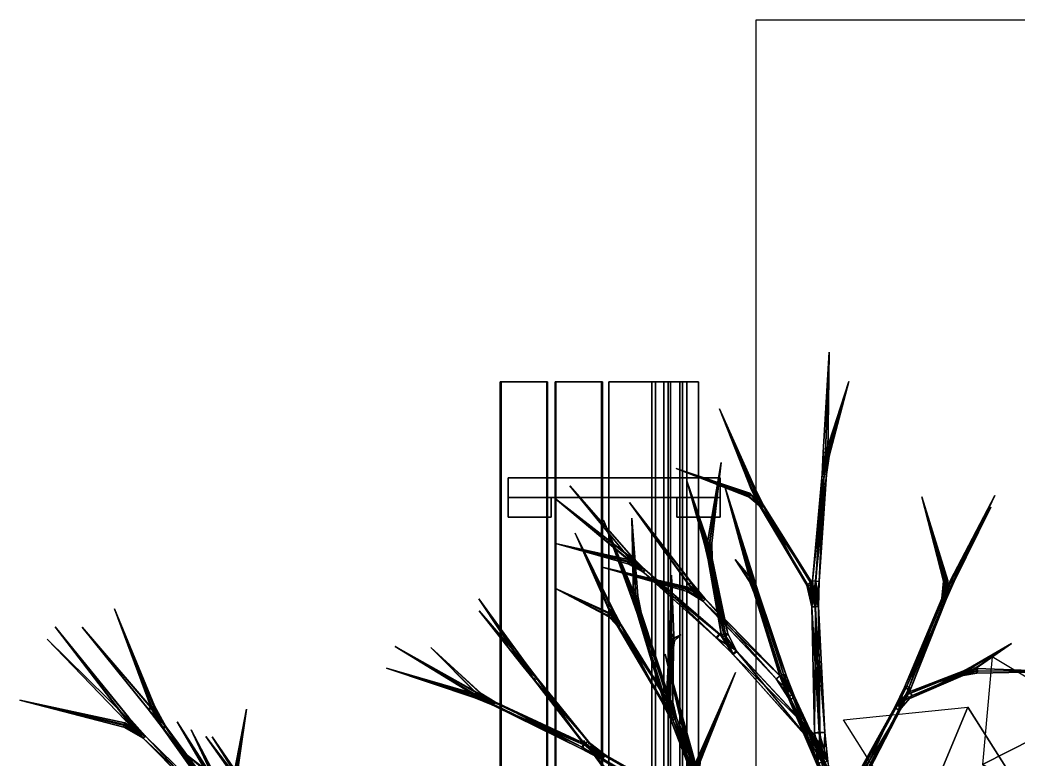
# Model space of a CAD drawing. Header units: inches. Extents: x 164.3 to 216.2, y -243.7 to -220.7.
# Drawn here: x 174.249 to 176.855, y -236.896 to -234.966 of the extents above; entities that cross this region are included whole.
import ezdxf

# ---------------------------------------------------------------- set-up
doc = ezdxf.new("R2010")
doc.units = ezdxf.units.IN
doc.header["$MEASUREMENT"] = 0
doc.layers.add('5_3_1_BANCOS', color=7, linetype='Continuous')
doc.layers.add('TREE', color=7, linetype='Continuous')

# ---------------------------------------------------------------- blocks, each defined once
blk = doc.blocks.new('arbol')
at = {"layer": 'TREE', "color": 42}
mesh = blk.add_polyface(dxfattribs=at)
corners = [(-82.122, 88.587, 124.469), (-82.296, 88.607, 124.662), (-82.738, 79.594, 124.775), (-82.316, 88.597, 124.294), (-83.036, 79.609, 124.506), (-82.214, 90.276, 124.027), (-82.489, 88.617, 124.488), (-81.979, 90.289, 124.138), (-81.884, 90.128, 123.957), (-82.118, 90.114, 123.846), (-80.246, 96.409, 119.422), (-82.38, 90.431, 124.534), (-82.194, 90.405, 124.715), (-82.012, 90.417, 124.529), (-82.198, 90.443, 124.348), (-81.877, 98.879, 125.417), (-72.058, 79.711, 158.774), (-71.917, 79.662, 158.987), (-72.257, 78.224, 158.058), (-72.267, 79.604, 158.888), (-72.125, 79.555, 159.101), (-74.102, 86.696, 161.897), (-71.698, 79.696, 158.997), (-71.491, 79.561, 159.079), (-67.945, 86.832, 161.717), (-71.377, 79.595, 158.846), (-71.584, 79.73, 158.765), (-71.737, 79.592, 159.179), (-71.538, 79.438, 159.247), (-68.306, 85.853, 163.809), (-71.403, 79.522, 159.041), (-71.602, 79.676, 158.973)]
mesh.append_faces([[corners[k] for k in face] for face in [(0, 1, 2), (3, 0, 4), (5, 6, 1), (7, 5, 1), (7, 1, 0), (8, 7, 0), (8, 0, 3), (9, 8, 3), (9, 3, 6), (5, 9, 6), (5, 7, 10), (7, 8, 10), (8, 9, 10), (9, 5, 10), (11, 6, 1), (12, 11, 1), (12, 1, 0), (13, 12, 0), (13, 0, 3), (14, 13, 3), (14, 3, 6), (11, 14, 6), (11, 12, 15), (12, 13, 15), (13, 14, 15), (14, 11, 15), (16, 17, 18), (19, 20, 21), (20, 17, 21), (17, 16, 21), (16, 19, 21), (22, 23, 24), (23, 25, 24), (25, 26, 24), (26, 22, 24), (27, 28, 29), (28, 30, 29), (30, 31, 29), (31, 27, 29)]], dxfattribs={"color": 42})
mesh = blk.add_polyface(dxfattribs=at)
corners = [(-92.121, 82.867, 116.022), (-92.075, 81.417, 116.479), (-91.959, 81.534, 116.681), (-91.918, 82.847, 116.184), (-91.73, 81.521, 116.558), (-91.759, 82.812, 115.98), (-91.845, 81.404, 116.356), (-91.963, 82.831, 115.818), (-90.958, 89.611, 115.574), (-92.353, 82.61, 115.523), (-92.294, 82.789, 115.703), (-92.047, 82.791, 115.62), (-92.107, 82.612, 115.44), (-93.851, 88.067, 110.802), (-88.684, 86.828, 129.101), (-88.623, 86.687, 129.311), (-94.763, 89.101, 132.592), (-88.494, 86.891, 129.41), (-88.557, 87.032, 129.2), (-88.426, 87.27, 129.143), (-88.305, 87.225, 129.368), (-91.104, 94.109, 132.103), (-88.094, 87.351, 129.28), (-88.216, 87.396, 129.054), (-93.685, 79.353, 155.289), (-93.477, 79.506, 155.257), (-98.674, 86.242, 155.076), (-93.502, 79.486, 154.998), (-93.709, 79.332, 155.031), (-88.652, 80.112, 162.49), (-88.501, 80.029, 162.685), (-90.651, 87.566, 167.394), (-88.298, 80.156, 162.582), (-88.45, 80.239, 162.387)]
mesh.append_faces([[corners[k] for k in face] for face in [(0, 1, 2), (3, 0, 2), (3, 2, 4), (5, 3, 4), (5, 4, 6), (7, 5, 6), (7, 6, 1), (0, 7, 1), (0, 3, 8), (3, 5, 8), (5, 7, 8), (7, 0, 8), (9, 1, 2), (10, 9, 2), (10, 2, 4), (11, 10, 4), (11, 4, 6), (12, 11, 6), (12, 6, 1), (9, 12, 1), (9, 10, 13), (10, 11, 13), (11, 12, 13), (12, 9, 13), (14, 15, 16), (15, 17, 16), (17, 18, 16), (18, 14, 16), (19, 20, 21), (20, 22, 21), (22, 23, 21), (23, 19, 21), (24, 25, 26), (25, 27, 26), (27, 28, 26), (29, 30, 31), (30, 32, 31), (32, 33, 31), (33, 29, 31)]], dxfattribs={"color": 42})
mesh = blk.add_polyface(dxfattribs=at)
corners = [(-87.697, 85.876, 128.47), (-83.774, 79.279, 125.054), (-83.617, 79.191, 125.412), (-87.585, 85.803, 128.693), (-83.302, 79.425, 125.331), (-87.383, 85.959, 128.643), (-83.459, 79.512, 124.973), (-87.495, 86.032, 128.419), (-88.684, 86.828, 129.101), (-88.623, 86.687, 129.311), (-88.494, 86.891, 129.41), (-88.557, 87.032, 129.2), (-88.426, 87.27, 129.143), (-88.305, 87.225, 129.368), (-88.094, 87.351, 129.28), (-88.216, 87.396, 129.054), (-82.489, 88.617, 124.488), (-83.303, 79.64, 124.804), (-83.005, 79.626, 125.072), (-82.296, 88.607, 124.662), (-82.738, 79.594, 124.775), (-82.122, 88.587, 124.469), (-83.036, 79.609, 124.506), (-82.316, 88.597, 124.294), (-88.216, 79.586, 162.895), (-88.402, 79.403, 162.905), (-87.832, 78.638, 161.405), (-88.394, 79.763, 162.825), (-87.998, 78.775, 161.258), (-88.58, 79.58, 162.834), (-88.192, 78.616, 161.33), (-89.792, 81.441, 171.049), (-88.501, 80.029, 162.685), (-88.652, 80.112, 162.49), (-88.026, 78.479, 161.476), (-88.298, 80.156, 162.582), (-88.45, 80.239, 162.387)]
mesh.append_faces([[corners[k] for k in face] for face in [(0, 1, 2), (3, 0, 2), (3, 2, 4), (5, 3, 4), (5, 4, 6), (7, 5, 6), (7, 6, 1), (0, 7, 1), (8, 0, 3), (9, 8, 3), (9, 3, 5), (10, 9, 5), (10, 5, 7), (11, 10, 7), (11, 7, 0), (8, 11, 0), (12, 0, 3), (13, 12, 3), (13, 3, 5), (14, 13, 5), (14, 5, 7), (15, 14, 7), (15, 7, 0), (12, 15, 0), (16, 17, 18), (19, 16, 18), (19, 18, 20), (21, 20, 22), (23, 22, 17), (16, 23, 17), (24, 25, 26), (27, 24, 28), (29, 27, 30), (24, 27, 31), (32, 33, 34), (35, 32, 26), (36, 35, 28), (36, 28, 30), (33, 36, 30)]], dxfattribs={"color": 42})
mesh = blk.add_polyface(dxfattribs=at)
corners = [(-100.528, 76.768, 132.582), (-100.368, 76.964, 132.646), (-99.682, 75.836, 131.86), (-100.418, 76.618, 132.765), (-104.961, 79.025, 137.304), (-100.258, 76.814, 132.828), (-100.399, 77.157, 132.356), (-100.296, 77.137, 132.594), (-103.259, 83.667, 134.291), (-100.082, 77.26, 132.513), (-100.184, 77.281, 132.274), (-107.573, 72.51, 128.762), (-107.584, 72.457, 128.507), (-106.652, 71.273, 128.448), (-107.359, 72.653, 128.723), (-106.458, 71.446, 128.426), (-106.566, 71.539, 128.208), (-107.369, 72.601, 128.468), (-106.76, 71.366, 128.229), (-111.36, 78.116, 127.636), (-107.509, 72.328, 129.244), (-107.62, 72.429, 129.031), (-107.316, 72.503, 129.226), (-107.428, 72.604, 129.013), (-111.325, 77.12, 133.34), (-98.664, 81.177, 119.389), (-98.811, 81.073, 119.577), (-104.8, 82.77, 115.632), (-98.827, 81.307, 119.693), (-98.68, 81.41, 119.504), (-98.738, 81.574, 119.676), (-98.755, 81.616, 119.933), (-103.706, 87.624, 118.482), (-98.556, 81.783, 119.919), (-98.539, 81.741, 119.662), (-98.827, 81.494, 119.783), (-98.847, 81.469, 120.042), (-104.916, 86.554, 119.939), (-98.685, 81.67, 120.074), (-98.665, 81.695, 119.815)]
mesh.append_faces([[corners[k] for k in face] for face in [(0, 1, 2), (0, 3, 4), (3, 5, 4), (5, 1, 4), (1, 0, 4), (6, 7, 8), (7, 9, 8), (9, 10, 8), (10, 6, 8), (11, 12, 13), (14, 11, 15), (14, 15, 16), (17, 14, 16), (12, 17, 18), (12, 11, 19), (11, 14, 19), (14, 17, 19), (17, 12, 19), (20, 21, 13), (22, 20, 15), (23, 22, 16), (23, 16, 18), (21, 23, 18), (21, 20, 24), (20, 22, 24), (22, 23, 24), (23, 21, 24), (25, 26, 27), (26, 28, 27), (28, 29, 27), (29, 25, 27), (30, 31, 32), (31, 33, 32), (33, 34, 32), (34, 30, 32), (35, 36, 37), (36, 38, 37), (38, 39, 37), (39, 35, 37)]], dxfattribs={"color": 42})
mesh = blk.add_polyface(dxfattribs=at)
corners = [(-92.075, 81.417, 116.479), (-90.939, 74.999, 120.793), (-90.77, 75.225, 121.079), (-91.959, 81.534, 116.681), (-90.412, 75.176, 120.906), (-91.73, 81.521, 116.558), (-90.58, 74.95, 120.62), (-91.845, 81.404, 116.356), (-97.567, 80.392, 120.171), (-97.527, 80.386, 119.914), (-91.387, 74.844, 121.381), (-91.126, 75.147, 121.414), (-97.397, 80.588, 120.193), (-91.063, 75.136, 121.018), (-97.357, 80.582, 119.935), (-91.324, 74.833, 120.985), (-93.872, 78.901, 155.259), (-92.508, 77.947, 154.954), (-92.495, 77.935, 155.214), (-93.83, 78.753, 155.469), (-92.307, 78.115, 155.213), (-93.728, 78.958, 155.593), (-92.32, 78.128, 154.953), (-93.771, 79.106, 155.383), (-100.971, 80.8, 158.209), (-93.709, 79.332, 155.031), (-93.685, 79.353, 155.289), (-93.477, 79.506, 155.257), (-93.502, 79.486, 154.998), (-98.674, 86.242, 155.076), (-88.58, 79.58, 162.834), (-88.402, 79.403, 162.905), (-89.792, 81.441, 171.049), (-88.216, 79.586, 162.895), (-88.394, 79.763, 162.825)]
mesh.append_faces([[corners[k] for k in face] for face in [(0, 1, 2), (3, 0, 2), (3, 2, 4), (5, 3, 4), (5, 4, 6), (7, 5, 6), (7, 6, 1), (0, 7, 1), (8, 9, 10), (8, 10, 11), (12, 8, 11), (12, 11, 13), (14, 12, 13), (14, 13, 15), (9, 14, 15), (16, 17, 18), (19, 16, 18), (19, 18, 20), (21, 19, 20), (21, 20, 22), (23, 21, 22), (23, 22, 17), (16, 23, 17), (16, 19, 24), (19, 21, 24), (21, 23, 24), (23, 16, 24), (25, 17, 18), (26, 25, 18), (26, 18, 20), (27, 26, 20), (27, 20, 22), (28, 27, 22), (28, 22, 17), (25, 28, 17), (25, 26, 29), (30, 31, 32), (31, 33, 32), (34, 30, 32)]], dxfattribs={"color": 42})
mesh = blk.add_polyface(dxfattribs=at)
corners = [(-98.177, 78.435, 131.211), (-98.342, 78.367, 131.021), (-97.918, 76.879, 131.198), (-97.976, 78.394, 131.051), (-97.705, 76.98, 131.087), (-98.14, 78.326, 130.861), (-97.834, 77.007, 130.862), (-98.047, 76.906, 130.973), (-98.48, 84.907, 128.963), (-98.205, 78.403, 131.575), (-98.415, 78.282, 131.669), (-98.33, 78.45, 131.352), (-98.541, 78.328, 131.446), (-100.862, 84.741, 134.237), (-98.664, 81.177, 119.389), (-97.527, 80.386, 119.914), (-97.567, 80.392, 120.171), (-98.811, 81.073, 119.577), (-97.397, 80.588, 120.193), (-98.827, 81.307, 119.693), (-97.357, 80.582, 119.935), (-98.68, 81.41, 119.504), (-98.738, 81.574, 119.676), (-98.755, 81.616, 119.933), (-98.556, 81.783, 119.919), (-98.539, 81.741, 119.662), (-98.827, 81.494, 119.783), (-98.847, 81.469, 120.042), (-98.685, 81.67, 120.074), (-98.665, 81.695, 119.815)]
mesh.append_faces([[corners[k] for k in face] for face in [(0, 1, 2), (3, 0, 4), (5, 3, 6), (1, 5, 7), (1, 0, 8), (0, 3, 8), (3, 5, 8), (5, 1, 8), (9, 10, 4), (11, 9, 6), (12, 11, 7), (12, 10, 13), (10, 9, 13), (9, 11, 13), (11, 12, 13), (14, 15, 16), (17, 14, 16), (17, 16, 18), (19, 17, 18), (19, 18, 20), (21, 19, 20), (21, 20, 15), (14, 21, 15), (22, 15, 16), (23, 22, 16), (23, 16, 18), (24, 23, 18), (24, 18, 20), (25, 24, 20), (25, 20, 15), (22, 25, 15), (26, 15, 16), (27, 26, 16), (27, 16, 18), (28, 27, 18), (28, 18, 20), (29, 28, 20), (29, 20, 15), (26, 29, 15)]], dxfattribs={"color": 42})
mesh = blk.add_polyface(dxfattribs=at)
corners = [(-95.251, 74.604, 136.396), (-95.339, 74.048, 135.134), (-95.156, 73.88, 135.213), (-95.067, 74.419, 136.39), (-94.885, 74.601, 136.356), (-94.971, 74.045, 135.133), (-95.154, 74.213, 135.054), (-95.068, 74.786, 136.361), (-94.373, 75.112, 142.697), (-95.321, 75.054, 136.206), (-95.138, 74.928, 136.344), (-94.952, 75.051, 136.21), (-95.134, 75.177, 136.072), (-95.135, 80.111, 140.835), (-90.77, 75.225, 121.079), (-90.939, 74.999, 120.793), (-90.005, 73.506, 121.776), (-89.707, 73.775, 121.767), (-90.412, 75.176, 120.906), (-89.657, 73.707, 121.375), (-90.58, 74.95, 120.62), (-89.955, 73.438, 121.384), (-91.387, 74.844, 121.381), (-91.324, 74.833, 120.985), (-91.126, 75.147, 121.414), (-91.063, 75.136, 121.018), (-97.527, 80.386, 119.914), (-92.495, 77.935, 155.214), (-92.508, 77.947, 154.954), (-86.318, 71.385, 154.677), (-92.307, 78.115, 155.213), (-86.029, 71.663, 154.676), (-92.32, 78.128, 154.953), (-86.049, 71.681, 154.276), (-86.338, 71.404, 154.277)]
mesh.append_faces([[corners[k] for k in face] for face in [(0, 1, 2), (3, 0, 2), (4, 3, 5), (4, 5, 6), (7, 4, 6), (7, 6, 1), (0, 7, 1), (0, 3, 8), (3, 4, 8), (4, 7, 8), (7, 0, 8), (9, 1, 2), (10, 9, 2), (10, 2, 5), (11, 10, 5), (11, 5, 6), (12, 11, 6), (12, 6, 1), (9, 12, 1), (9, 10, 13), (10, 11, 13), (11, 12, 13), (12, 9, 13), (14, 15, 16), (14, 16, 17), (18, 14, 17), (18, 17, 19), (20, 18, 19), (15, 20, 21), (22, 23, 16), (24, 22, 17), (24, 17, 19), (25, 24, 19), (23, 25, 21), (26, 23, 22), (27, 28, 29), (30, 27, 31), (32, 30, 33), (28, 32, 34)]], dxfattribs={"color": 42})
mesh = blk.add_polyface(dxfattribs=at)
corners = [(-83.076, 77.452, 125.041), (-83.342, 77.46, 124.742), (-82.723, 66.857, 124.605), (-83.043, 77.486, 124.476), (-83.133, 66.868, 124.144), (-83.774, 79.279, 125.054), (-83.617, 79.191, 125.412), (-82.776, 77.478, 124.776), (-83.302, 79.425, 125.331), (-83.459, 79.512, 124.973), (-83.303, 79.64, 124.804), (-83.005, 79.626, 125.072), (-82.738, 79.594, 124.775), (-83.036, 79.609, 124.506), (-92.508, 77.947, 154.954), (-86.338, 71.404, 154.277), (-86.318, 71.385, 154.677), (-92.495, 77.935, 155.214), (-86.029, 71.663, 154.676), (-92.307, 78.115, 155.213), (-86.049, 71.681, 154.276), (-92.32, 78.128, 154.953), (-88.192, 78.616, 161.33), (-86.022, 71.565, 155.029), (-85.781, 71.399, 155.303), (-88.026, 78.479, 161.476), (-85.475, 71.619, 155.166), (-87.832, 78.638, 161.405), (-85.716, 71.785, 154.893), (-87.998, 78.775, 161.258), (-88.58, 79.58, 162.834), (-88.402, 79.403, 162.905), (-88.216, 79.586, 162.895), (-88.394, 79.763, 162.825), (-88.652, 80.112, 162.49), (-88.501, 80.029, 162.685), (-88.298, 80.156, 162.582)]
mesh.append_faces([[corners[k] for k in face] for face in [(0, 1, 2), (1, 3, 4), (5, 1, 0), (6, 5, 0), (6, 0, 7), (8, 6, 7), (8, 7, 3), (9, 8, 3), (9, 3, 1), (5, 9, 1), (10, 1, 0), (11, 10, 0), (11, 0, 7), (12, 11, 7), (12, 7, 3), (13, 12, 3), (13, 3, 1), (10, 13, 1), (14, 15, 16), (17, 16, 18), (19, 18, 20), (21, 20, 15), (22, 23, 24), (25, 22, 24), (25, 24, 26), (27, 25, 26), (27, 26, 28), (29, 27, 28), (29, 28, 23), (22, 29, 23), (30, 22, 25), (31, 30, 25), (31, 25, 27), (32, 27, 29), (33, 29, 22), (34, 22, 25), (35, 25, 27), (36, 27, 29)]], dxfattribs={"color": 42})
mesh = blk.add_polyface(dxfattribs=at)
corners = [(-82.776, 77.478, 124.776), (-83.076, 77.452, 125.041), (-82.263, 66.895, 124.196), (-83.043, 77.486, 124.476), (-82.672, 66.907, 123.735), (-69.829, 72.463, 162.712), (-69.651, 72.274, 162.686), (-70.639, 72.058, 161.302), (-69.987, 72.297, 162.837), (-70.808, 71.881, 161.389), (-69.809, 72.108, 162.81), (-66.563, 74.384, 169.666), (-72.402, 78.147, 158.26), (-75.554, 70.705, 154.272), (-75.242, 70.5, 154.416), (-72.201, 78.006, 158.349), (-75.031, 70.591, 154.087), (-72.057, 78.083, 158.146), (-75.344, 70.796, 153.943), (-72.257, 78.224, 158.058), (-72.267, 79.604, 158.888), (-72.125, 79.555, 159.101), (-71.917, 79.662, 158.987), (-72.058, 79.711, 158.774), (-71.698, 79.696, 158.997), (-71.491, 79.561, 159.079), (-71.377, 79.595, 158.846), (-71.584, 79.73, 158.765), (-71.737, 79.592, 159.179), (-71.538, 79.438, 159.247), (-71.403, 79.522, 159.041), (-71.602, 79.676, 158.973)]
mesh.append_faces([[corners[k] for k in face] for face in [(0, 1, 2), (3, 0, 4), (5, 6, 7), (8, 5, 9), (8, 10, 11), (10, 6, 11), (6, 5, 11), (5, 8, 11), (12, 13, 14), (15, 12, 14), (15, 14, 16), (17, 15, 16), (17, 16, 18), (19, 17, 18), (19, 18, 13), (12, 19, 13), (20, 12, 15), (21, 20, 15), (21, 15, 17), (22, 21, 17), (22, 17, 19), (23, 19, 12), (20, 23, 12), (24, 12, 15), (25, 24, 15), (25, 15, 17), (26, 25, 17), (26, 17, 19), (27, 26, 19), (27, 19, 12), (24, 27, 12), (28, 12, 15), (29, 28, 15), (29, 15, 17), (30, 29, 17), (30, 17, 19), (31, 30, 19), (31, 19, 12), (28, 31, 12)]], dxfattribs={"color": 42})
mesh = blk.add_polyface(dxfattribs=at)
corners = [(-99.682, 75.836, 131.86), (-95.988, 69.542, 129.06), (-95.84, 69.471, 129.425), (-99.578, 75.777, 132.091), (-95.522, 69.699, 129.341), (-99.373, 75.929, 132.038), (-95.67, 69.771, 128.975), (-99.477, 75.988, 131.807), (-100.528, 76.768, 132.582), (-100.418, 76.618, 132.765), (-100.258, 76.814, 132.828), (-100.368, 76.964, 132.646), (-100.399, 77.157, 132.356), (-100.296, 77.137, 132.594), (-100.082, 77.26, 132.513), (-100.184, 77.281, 132.274), (-98.047, 76.906, 130.973), (-95.854, 69.666, 129.021), (-95.659, 69.635, 129.37), (-97.918, 76.879, 131.198), (-95.329, 69.785, 129.198), (-97.705, 76.98, 131.087), (-97.834, 77.007, 130.862), (-95.525, 69.816, 128.849), (-98.342, 78.367, 131.021), (-98.177, 78.435, 131.211), (-97.976, 78.394, 131.051), (-98.14, 78.326, 130.861), (-98.541, 78.328, 131.446), (-98.415, 78.282, 131.669), (-98.205, 78.403, 131.575), (-98.33, 78.45, 131.352)]
mesh.append_faces([[corners[k] for k in face] for face in [(0, 1, 2), (3, 0, 2), (3, 2, 4), (5, 3, 4), (5, 4, 6), (7, 5, 6), (7, 6, 1), (0, 7, 1), (8, 0, 3), (9, 8, 3), (9, 3, 5), (10, 9, 5), (10, 5, 7), (11, 10, 7), (11, 7, 0), (12, 0, 3), (13, 12, 3), (13, 3, 5), (14, 13, 5), (14, 5, 7), (15, 14, 7), (15, 7, 0), (12, 15, 0), (16, 17, 18), (19, 16, 18), (19, 18, 20), (21, 19, 20), (22, 21, 23), (22, 23, 17), (16, 22, 17), (24, 16, 19), (25, 19, 21), (26, 21, 22), (27, 22, 16), (28, 16, 19), (29, 28, 19), (29, 19, 21), (30, 21, 22), (31, 22, 16)]], dxfattribs={"color": 42})
mesh = blk.add_polyface(dxfattribs=at)
corners = [(-141.148, 67.469, 131.64), (-139.595, 66.429, 131.705), (-139.576, 66.404, 131.964), (-141.215, 67.343, 131.858), (-139.392, 66.588, 131.969), (-141.186, 67.563, 131.994), (-139.41, 66.614, 131.71), (-141.119, 67.689, 131.776), (-149.938, 69.613, 130.324), (-141.015, 67.985, 131.879), (-140.991, 67.995, 132.138), (-140.787, 68.156, 132.113), (-140.812, 68.147, 131.854), (-146.987, 75.776, 132.308), (-141.076, 67.909, 132.084), (-141.031, 67.861, 132.336), (-140.846, 68.043, 132.339), (-140.89, 68.092, 132.087), (-147.646, 74.728, 134.706), (-138.917, 68.961, 134.08), (-138.849, 69.052, 134.315), (-141.998, 77.284, 131.881), (-139.149, 68.85, 134.678), (-139.063, 68.778, 134.913), (-144.706, 75.738, 138.944), (-138.87, 68.951, 134.895), (-138.955, 69.023, 134.659)]
mesh.append_faces([[corners[k] for k in face] for face in [(0, 1, 2), (3, 0, 2), (3, 2, 4), (5, 3, 4), (5, 4, 6), (7, 5, 6), (7, 6, 1), (0, 7, 1), (0, 3, 8), (3, 5, 8), (5, 7, 8), (7, 0, 8), (9, 1, 2), (10, 9, 2), (10, 2, 4), (11, 10, 4), (12, 11, 6), (12, 6, 1), (9, 12, 1), (9, 10, 13), (10, 11, 13), (11, 12, 13), (12, 9, 13), (14, 1, 2), (15, 14, 2), (15, 2, 4), (16, 15, 4), (17, 16, 6), (17, 6, 1), (14, 17, 1), (14, 15, 18), (15, 16, 18), (16, 17, 18), (17, 14, 18), (19, 20, 21), (22, 23, 24), (23, 25, 24), (25, 26, 24), (26, 22, 24)]], dxfattribs={"color": 42})
mesh = blk.add_polyface(dxfattribs=at)
corners = [(-132.793, 61.064, 90.263), (-132.803, 61.182, 90.495), (-136.713, 67.789, 86.826), (-132.574, 61.297, 90.448), (-132.563, 61.179, 90.215), (-132.698, 60.998, 90.114), (-132.703, 61.168, 90.31), (-135.543, 67.108, 84.92), (-132.458, 61.24, 90.255), (-132.453, 61.07, 90.057), (-139.576, 66.404, 131.964), (-139.595, 66.429, 131.705), (-132.276, 59.059, 130.866), (-139.392, 66.588, 131.969), (-131.993, 59.343, 130.875), (-139.41, 66.614, 131.71), (-132.019, 59.381, 130.476), (-132.301, 59.097, 130.468), (-140.787, 68.156, 132.113), (-140.846, 68.043, 132.339), (-137.866, 67.235, 134.168), (-137.948, 67.286, 133.927), (-132.078, 59.147, 131.104), (-137.665, 67.397, 134.134), (-131.766, 59.394, 131.05), (-131.883, 59.457, 130.672), (-137.747, 67.448, 133.892), (-132.194, 59.211, 130.726), (-138.917, 68.961, 134.08), (-138.849, 69.052, 134.315), (-138.615, 69.118, 134.221), (-138.682, 69.027, 133.987), (-141.998, 77.284, 131.881), (-139.149, 68.85, 134.678), (-139.063, 68.778, 134.913), (-138.87, 68.951, 134.895), (-138.955, 69.023, 134.659)]
mesh.append_faces([[corners[k] for k in face] for face in [(0, 1, 2), (1, 3, 2), (3, 4, 2), (4, 0, 2), (5, 6, 7), (6, 8, 7), (8, 9, 7), (9, 5, 7), (10, 11, 12), (13, 10, 14), (15, 13, 16), (11, 15, 17), (18, 13, 15), (19, 13, 15), (20, 21, 22), (23, 20, 24), (23, 24, 25), (26, 23, 25), (26, 25, 27), (21, 26, 27), (28, 21, 20), (29, 28, 20), (29, 20, 23), (30, 29, 23), (30, 23, 26), (31, 30, 26), (31, 26, 21), (28, 31, 21), (29, 30, 32), (30, 31, 32), (31, 28, 32), (33, 21, 20), (34, 33, 20), (34, 20, 23), (35, 34, 23), (35, 23, 26), (36, 35, 26), (36, 26, 21), (33, 36, 21)]], dxfattribs={"color": 42})
mesh = blk.add_polyface(dxfattribs=at)
corners = [(-83.181, 66.763, 124.148), (-83.639, 66.351, 124.162), (-82.008, 64.44, 124.192), (-83.095, 66.649, 123.549), (-82.347, 64.382, 123.681), (-89.955, 73.438, 121.384), (-83.554, 66.236, 123.562), (-90.005, 73.506, 121.776), (-89.707, 73.775, 121.767), (-89.657, 73.707, 121.375), (-82.723, 66.857, 124.605), (-83.133, 66.868, 124.144), (-82.513, 64.356, 124.536), (-82.263, 66.895, 124.196), (-82.672, 66.907, 123.735), (-82.852, 64.297, 124.025), (-83.342, 77.46, 124.742), (-83.076, 77.452, 125.041), (-82.776, 77.478, 124.776), (-83.043, 77.486, 124.476), (-76.353, 69.011, 153.202), (-76.129, 69.175, 152.913), (-80.695, 61.217, 147.493), (-85.112, 69.663, 153.905), (-85.341, 69.838, 153.626), (-81.269, 60.944, 147.713), (-84.807, 69.904, 153.804), (-80.789, 61.288, 147.537), (-85.036, 70.077, 153.525), (-81.113, 61.495, 147.056), (-81.594, 61.151, 147.232), (-86.338, 71.404, 154.277), (-86.318, 71.385, 154.677), (-86.029, 71.663, 154.676), (-86.049, 71.681, 154.276), (-86.022, 71.565, 155.029), (-85.781, 71.399, 155.303), (-85.475, 71.619, 155.166), (-85.716, 71.785, 154.893)]
mesh.append_faces([[corners[k] for k in face] for face in [(0, 1, 2), (3, 0, 4), (5, 6, 1), (7, 5, 1), (7, 1, 0), (8, 7, 0), (8, 0, 3), (9, 8, 3), (9, 3, 6), (5, 9, 6), (10, 11, 12), (13, 10, 2), (14, 13, 4), (11, 14, 15), (16, 11, 10), (17, 10, 13), (18, 13, 14), (19, 14, 11), (20, 21, 22), (23, 24, 25), (26, 23, 27), (28, 26, 29), (24, 28, 30), (31, 24, 23), (32, 31, 23), (32, 23, 26), (33, 32, 26), (33, 26, 28), (34, 33, 28), (34, 28, 24), (31, 34, 24), (35, 24, 23), (36, 35, 23), (36, 23, 26), (37, 36, 26), (37, 26, 28), (38, 37, 28), (38, 28, 24), (35, 38, 24)]], dxfattribs={"color": 42})
mesh = blk.add_polyface(dxfattribs=at)
corners = [(-95.606, 69.444, 129.52), (-95.245, 68.008, 128.432), (-95.047, 67.918, 128.769), (-95.323, 69.22, 129.695), (-95.039, 69.435, 129.511), (-94.727, 68.118, 128.634), (-94.925, 68.208, 128.297), (-95.322, 69.658, 129.336), (-95.339, 74.048, 135.134), (-95.156, 73.88, 135.213), (-94.971, 74.045, 135.133), (-95.154, 74.213, 135.054), (-95.067, 74.419, 136.39), (-95.988, 69.542, 129.06), (-95.84, 69.471, 129.425), (-95.522, 69.699, 129.341), (-95.67, 69.771, 128.975), (-95.854, 69.666, 129.021), (-95.659, 69.635, 129.37), (-95.329, 69.785, 129.198), (-95.525, 69.816, 128.849), (-97.705, 76.98, 131.087), (-90.939, 74.999, 120.793), (-89.955, 73.438, 121.384), (-90.005, 73.506, 121.776), (-90.58, 74.95, 120.62), (-89.657, 73.707, 121.375), (-91.324, 74.833, 120.985), (-91.387, 74.844, 121.381), (-89.707, 73.775, 121.767), (-91.063, 75.136, 121.018)]
mesh.append_faces([[corners[k] for k in face] for face in [(0, 1, 2), (3, 0, 2), (4, 3, 5), (4, 5, 6), (7, 4, 6), (7, 6, 1), (0, 7, 1), (8, 0, 3), (9, 8, 3), (9, 3, 4), (10, 9, 4), (10, 4, 7), (11, 10, 7), (11, 7, 0), (8, 11, 0), (12, 9, 10), (13, 1, 2), (14, 13, 2), (14, 2, 5), (15, 14, 5), (15, 5, 6), (16, 15, 6), (16, 6, 1), (13, 16, 1), (17, 1, 2), (18, 17, 2), (18, 2, 5), (19, 18, 5), (19, 5, 6), (20, 19, 6), (20, 6, 1), (17, 20, 1), (21, 19, 20), (22, 23, 24), (25, 26, 23), (27, 23, 24), (28, 24, 29), (30, 26, 23)]], dxfattribs={"color": 42})
mesh = blk.add_polyface(dxfattribs=at)
corners = [(-129.723, 60.1, 144.14), (-128.688, 58.826, 144.066), (-128.625, 58.767, 144.312), (-129.727, 60.189, 144.385), (-128.435, 58.946, 144.306), (-129.505, 60.318, 144.342), (-128.498, 59.005, 144.06), (-129.502, 60.23, 144.096), (-133.768, 66.535, 141.917), (-129.808, 60.157, 144.69), (-129.721, 60.098, 144.929), (-129.521, 60.262, 144.896), (-129.608, 60.321, 144.657), (-129.932, 60.025, 144.601), (-129.887, 59.949, 144.847), (-129.717, 60.144, 144.876), (-129.762, 60.22, 144.631), (-131.993, 59.343, 130.875), (-130.252, 57.583, 130.395), (-130.333, 57.665, 130.011), (-132.019, 59.381, 130.476), (-130.621, 57.386, 130.012), (-131.766, 59.394, 131.05), (-131.883, 59.457, 130.672), (-111.615, 70.042, 122.707), (-111.657, 69.986, 122.959), (-118.395, 74.131, 122.603), (-111.532, 70.204, 123.028), (-111.49, 70.259, 122.776), (-111.632, 69.899, 122.612), (-111.699, 69.791, 122.839), (-119.126, 72.291, 121.703), (-111.646, 70.015, 122.961), (-111.58, 70.124, 122.734)]
mesh.append_faces([[corners[k] for k in face] for face in [(0, 1, 2), (3, 0, 2), (3, 2, 4), (5, 3, 4), (5, 4, 6), (7, 5, 6), (7, 6, 1), (0, 7, 1), (3, 5, 8), (5, 7, 8), (7, 0, 8), (9, 1, 2), (10, 9, 2), (10, 2, 4), (11, 10, 4), (11, 4, 6), (12, 11, 6), (12, 6, 1), (9, 12, 1), (13, 1, 2), (14, 13, 2), (14, 2, 4), (15, 14, 4), (15, 4, 6), (16, 15, 6), (16, 6, 1), (13, 16, 1), (17, 18, 19), (20, 19, 21), (22, 18, 19), (23, 19, 21), (24, 25, 26), (25, 27, 26), (27, 28, 26), (28, 24, 26), (29, 30, 31), (30, 32, 31), (32, 33, 31), (33, 29, 31)]], dxfattribs={"color": 42})
mesh = blk.add_polyface(dxfattribs=at)
corners = [(-106.652, 71.273, 128.448), (-106.76, 71.366, 128.229), (-102.336, 65.757, 125.025), (-106.458, 71.446, 128.426), (-102.036, 66.02, 124.989), (-106.566, 71.539, 128.208), (-102.178, 66.135, 124.633), (-102.479, 65.872, 124.668), (-107.584, 72.457, 128.507), (-107.573, 72.51, 128.762), (-107.369, 72.601, 128.468), (-107.62, 72.429, 129.031), (-107.509, 72.328, 129.244), (-107.316, 72.503, 129.226), (-111.324, 69.965, 122.322), (-110.09, 69.252, 122.868), (-110.16, 69.187, 123.11), (-111.455, 70.069, 122.522), (-110.066, 69.412, 123.199), (-111.282, 70.264, 122.534), (-109.996, 69.478, 122.957), (-111.151, 70.16, 122.334), (-115.39, 74.04, 117.72), (-111.615, 70.042, 122.707), (-111.657, 69.986, 122.959), (-111.532, 70.204, 123.028), (-111.49, 70.259, 122.776), (-111.632, 69.899, 122.612), (-111.699, 69.791, 122.839), (-111.646, 70.015, 122.961), (-111.58, 70.124, 122.734)]
mesh.append_faces([[corners[k] for k in face] for face in [(0, 1, 2), (3, 0, 4), (5, 3, 6), (1, 5, 7), (8, 1, 0), (9, 0, 3), (10, 5, 1), (11, 1, 0), (12, 0, 3), (13, 3, 5), (14, 15, 16), (17, 14, 16), (17, 16, 18), (19, 17, 18), (19, 18, 20), (21, 19, 20), (21, 20, 15), (14, 21, 15), (14, 17, 22), (17, 19, 22), (19, 21, 22), (21, 14, 22), (23, 15, 16), (24, 23, 16), (24, 16, 18), (25, 24, 18), (25, 18, 20), (26, 25, 20), (26, 20, 15), (23, 26, 15), (27, 15, 16), (28, 27, 16), (28, 16, 18), (29, 28, 18), (29, 18, 20), (30, 29, 20), (30, 20, 15), (27, 30, 15)]], dxfattribs={"color": 42})
mesh = blk.add_polyface(dxfattribs=at)
corners = [(-91.646, 60.335, 124.828), (-91.355, 60.229, 125.361), (-90.179, 58.783, 124.515), (-95.245, 68.008, 128.432), (-92.144, 60.042, 125.041), (-91.854, 59.936, 125.575), (-95.047, 67.918, 128.769), (-94.727, 68.118, 128.634), (-94.925, 68.208, 128.297), (-95.323, 69.22, 129.695), (-92.131, 60.136, 124.585), (-92.231, 60.005, 125.18), (-100.909, 64.675, 124.234), (-92.427, 59.621, 124.421), (-92.527, 59.489, 125.015), (-100.973, 64.589, 124.62), (-100.781, 64.924, 124.726), (-100.716, 65.01, 124.34), (-93.025, 64.583, 155.789), (-93.222, 62.684, 155.976), (-93.071, 62.705, 156.187), (-92.792, 64.523, 155.89), (-92.861, 62.732, 156.034), (-92.723, 64.41, 155.665), (-93.013, 62.71, 155.823), (-92.955, 64.471, 155.564), (-89.756, 71.924, 152.99), (-93.581, 64.594, 156.014), (-93.453, 64.61, 156.241), (-93.235, 64.676, 156.115), (-93.362, 64.66, 155.887), (-95.692, 73.461, 156.734)]
mesh.append_faces([[corners[k] for k in face] for face in [(0, 1, 2), (3, 4, 5), (6, 3, 5), (6, 5, 1), (7, 6, 1), (7, 1, 0), (8, 7, 0), (8, 0, 4), (3, 8, 4), (9, 6, 7), (10, 11, 2), (12, 13, 14), (15, 14, 11), (16, 11, 10), (17, 10, 13), (18, 19, 20), (21, 18, 20), (21, 20, 22), (23, 21, 22), (23, 22, 24), (25, 23, 24), (25, 24, 19), (18, 25, 19), (18, 21, 26), (21, 23, 26), (23, 25, 26), (25, 18, 26), (27, 19, 20), (28, 27, 20), (28, 20, 22), (29, 28, 22), (29, 22, 24), (30, 29, 24), (30, 24, 19), (27, 30, 19), (27, 28, 31), (28, 29, 31), (29, 30, 31), (30, 27, 31)]], dxfattribs={"color": 42})
at = {"layer": 'TREE', "color": 66}
mesh = blk.add_polyface(dxfattribs=at)
corners = [(-59.81, 56.821, 165.584), (-53.02, 58.884, 161.284), (-58.962, 53.143, 158.195), (-73.208, 50.798, 146.869), (-69.206, 54.41, 146.266), (-68.52, 48.832, 144.974), (-64.519, 52.445, 144.37), (-64.183, 59.463, 145.754), (-74.644, 58.394, 141.555), (-70.222, 69.018, 145.084), (-80.683, 67.949, 140.885), (-66.493, 57.733, 145.59), (-71.504, 53.587, 144.369), (-70.988, 57.152, 150.411), (-75.999, 53.007, 149.19), (-67.933, 50.512, 149.96), (-65.741, 46.348, 150.715), (-70.771, 46.846, 151.064), (-63.899, 58.272, 153.516), (-61.806, 56.069, 160.746), (-57.005, 61.016, 156.056), (-54.912, 58.813, 163.286), (-65.77, 50.186, 150.792), (-71.051, 47.22, 149.13), (-66.999, 44.856, 153.88), (-61.08, 57.13, 159.274), (-67.444, 47.48, 158.561), (-66.537, 53.965, 168.986), (-72.901, 44.316, 168.273), (-58.957, 57.124, 153.067), (-61.213, 59.251, 144.324), (-67.925, 56.208, 150.878), (-70.182, 58.335, 142.134), (-59.463, 57.59, 151.655), (-61.212, 57.758, 142.485), (-58.365, 49.48, 147.162), (-60.114, 49.648, 137.993), (-57.207, 52.969, 152.083), (-66.883, 51.189, 146.658), (-60.215, 42.213, 150.858), (-55.755, 47.896, 190.264), (-61.423, 51.321, 179.857), (-67.263, 47.147, 188.975), (-61.17, 59.523, 188.532), (-60.371, 68.58, 188.936), (-68.982, 64.192, 188.479), (-68.183, 73.249, 188.884), (-59.247, 61.595, 180.829), (-56.841, 64.528, 176.411), (-60.441, 59.574, 175.499), (-58.035, 62.508, 171.08), (-68.158, 44.433, 181.655), (-64.141, 49.573, 175.019), (-73.885, 47.874, 175.177), (-69.868, 53.015, 168.541), (-58.67, 51.558, 184.56), (-58.869, 45.82, 192.423), (-53.49, 53.216, 191.929), (-64.049, 44.162, 185.054)]
mesh.append_faces([[corners[k] for k in face] for face in [(0, 1, 2), (0, 2, 1), (3, 4, 5), (5, 4, 6), (3, 5, 4), (4, 6, 5), (7, 8, 9), (9, 8, 10), (7, 9, 8), (8, 10, 9), (11, 12, 13), (13, 12, 14), (11, 13, 12), (12, 14, 13), (15, 16, 17), (15, 17, 16), (18, 19, 20), (20, 19, 21), (18, 20, 19), (19, 21, 20), (22, 23, 24), (22, 24, 23), (25, 26, 27), (27, 26, 28), (25, 27, 26), (26, 28, 27), (29, 30, 31), (31, 30, 32), (29, 31, 30), (30, 32, 31), (33, 34, 35), (35, 34, 36), (33, 35, 34), (34, 36, 35), (37, 38, 39), (37, 39, 38), (40, 41, 42), (41, 42, 40), (43, 44, 45), (45, 44, 46), (43, 45, 44), (44, 46, 45), (47, 48, 49), (49, 48, 50), (47, 49, 48), (48, 50, 49), (51, 52, 53), (53, 52, 54), (51, 53, 52), (52, 54, 53), (55, 56, 57), (58, 55, 56), (56, 57, 55)]], dxfattribs={"color": 66})
at = {"layer": 'TREE', "color": 42}
mesh = blk.add_polyface(dxfattribs=at)
corners = [(-75.117, 69.755, 154.551), (-75.373, 70.05, 154.64), (-76.053, 68.762, 153.294), (-74.896, 70.012, 154.337), (-75.829, 68.925, 153.005), (-75.152, 70.307, 154.426), (-76.129, 69.175, 152.913), (-76.353, 69.011, 153.202), (-70.808, 71.881, 161.389), (-70.631, 71.693, 161.354), (-70.461, 71.871, 161.267), (-70.639, 72.058, 161.302), (-69.55, 72.071, 162.543), (-69.476, 71.888, 162.373), (-69.4, 72.073, 162.206), (-69.474, 72.256, 162.376), (-62.744, 72.008, 165.368), (-69.987, 72.297, 162.837), (-69.809, 72.108, 162.81), (-69.651, 72.274, 162.686), (-69.829, 72.463, 162.712), (-75.554, 70.705, 154.272), (-75.242, 70.5, 154.416), (-75.031, 70.591, 154.087), (-75.344, 70.796, 153.943)]
mesh.append_faces([[corners[k] for k in face] for face in [(0, 1, 2), (3, 0, 4), (5, 3, 6), (5, 6, 7), (1, 5, 7), (8, 1, 0), (9, 8, 0), (9, 0, 3), (10, 9, 3), (10, 3, 5), (11, 10, 5), (11, 5, 1), (8, 11, 1), (12, 8, 9), (13, 12, 9), (13, 9, 10), (14, 13, 10), (14, 10, 11), (15, 14, 11), (15, 11, 8), (12, 15, 8), (12, 13, 16), (13, 14, 16), (14, 15, 16), (15, 12, 16), (17, 8, 9), (18, 17, 9), (18, 9, 10), (19, 18, 10), (19, 10, 11), (20, 11, 8), (21, 7, 2), (22, 21, 2), (22, 2, 4), (23, 22, 4), (23, 4, 6), (24, 23, 6), (24, 6, 7), (21, 24, 7)]], dxfattribs={"color": 42})
mesh = blk.add_polyface(dxfattribs=at)
corners = [(-100.973, 64.589, 124.62), (-100.909, 64.675, 124.234), (-92.527, 59.489, 125.015), (-100.781, 64.924, 124.726), (-92.231, 60.005, 125.18), (-100.716, 65.01, 124.34), (-92.131, 60.136, 124.585), (-92.427, 59.621, 124.421), (-102.479, 65.872, 124.668), (-102.336, 65.757, 125.025), (-102.036, 66.02, 124.989), (-102.178, 66.135, 124.633), (-106.76, 71.366, 128.229), (-106.652, 71.273, 128.448), (-106.458, 71.446, 128.426), (-106.566, 71.539, 128.208), (-102.617, 65.617, 124.051), (-102.728, 65.517, 124.423), (-102.584, 65.865, 124.559), (-102.473, 65.965, 124.187), (-110.09, 69.252, 122.868), (-110.16, 69.187, 123.11), (-110.066, 69.412, 123.199), (-109.996, 69.478, 122.957), (-97.579, 59.443, 162.682), (-97.393, 59.626, 162.68), (-99.716, 61.868, 169.91), (-97.562, 59.796, 162.577), (-97.748, 59.613, 162.579), (-97.968, 59.958, 162.144), (-97.88, 59.894, 162.381), (-102.549, 66.199, 165.676), (-97.682, 60.061, 162.353), (-97.77, 60.124, 162.116)]
mesh.append_faces([[corners[k] for k in face] for face in [(0, 1, 2), (3, 0, 4), (5, 3, 6), (1, 5, 7), (8, 1, 0), (9, 8, 0), (9, 0, 3), (10, 9, 3), (10, 3, 5), (11, 10, 5), (11, 5, 1), (8, 11, 1), (12, 8, 9), (13, 9, 10), (14, 10, 11), (15, 11, 8), (16, 1, 0), (17, 16, 0), (17, 0, 3), (18, 17, 3), (18, 3, 5), (19, 18, 5), (19, 5, 1), (16, 19, 1), (20, 16, 17), (21, 20, 17), (21, 17, 18), (22, 21, 18), (22, 18, 19), (23, 22, 19), (23, 19, 16), (20, 23, 16), (24, 25, 26), (25, 27, 26), (27, 28, 26), (29, 30, 31), (30, 32, 31), (32, 33, 31), (33, 29, 31)]], dxfattribs={"color": 42})
mesh = blk.add_polyface(dxfattribs=at)
corners = [(-82.513, 64.356, 124.536), (-82.852, 64.297, 124.025), (-80.482, 52.04, 124.794), (-82.008, 64.44, 124.192), (-79.705, 52.17, 124.265), (-82.347, 64.382, 123.681), (-80.227, 52.08, 123.477), (-81.003, 51.951, 124.007), (-83.554, 66.236, 123.562), (-83.639, 66.351, 124.162), (-83.181, 66.763, 124.148), (-83.095, 66.649, 123.549), (-83.133, 66.868, 124.144), (-82.723, 66.857, 124.605), (-82.263, 66.895, 124.196), (-82.672, 66.907, 123.735), (-80.695, 61.217, 147.493), (-80.896, 59.078, 145.755), (-80.505, 58.793, 146.137), (-80.225, 60.849, 147.648), (-80.041, 59.136, 145.919), (-79.91, 61.044, 147.155), (-80.432, 59.421, 145.537), (-80.38, 61.411, 147), (-76.353, 69.011, 153.202), (-76.053, 68.762, 153.294), (-75.829, 68.925, 153.005), (-76.129, 69.175, 152.913), (-81.594, 61.151, 147.232), (-81.269, 60.944, 147.713), (-80.789, 61.288, 147.537), (-81.113, 61.495, 147.056), (-85.341, 69.838, 153.626), (-85.112, 69.663, 153.905), (-84.807, 69.904, 153.804), (-85.036, 70.077, 153.525)]
mesh.append_faces([[corners[k] for k in face] for face in [(0, 1, 2), (3, 0, 4), (5, 3, 6), (1, 5, 7), (8, 1, 0), (9, 8, 0), (9, 0, 3), (10, 3, 5), (11, 5, 1), (8, 11, 1), (12, 1, 0), (13, 0, 3), (14, 3, 5), (15, 5, 1), (16, 17, 18), (19, 16, 18), (19, 18, 20), (21, 19, 20), (21, 20, 22), (23, 21, 22), (23, 22, 17), (16, 23, 17), (24, 16, 19), (25, 19, 21), (26, 21, 23), (27, 23, 16), (28, 17, 18), (29, 28, 18), (29, 18, 20), (30, 29, 20), (30, 20, 22), (31, 30, 22), (31, 22, 17), (28, 31, 17), (32, 28, 29), (33, 29, 30), (34, 30, 31), (35, 31, 28)]], dxfattribs={"color": 42})
mesh = blk.add_polyface(dxfattribs=at)
corners = [(-71.199, 58.729, 174.666), (-71.359, 58.541, 174.751), (-71.689, 58.409, 173.178), (-71.873, 58.592, 173.156), (-71.352, 58.909, 174.774), (-72.057, 58.41, 173.188), (-71.513, 58.722, 174.859), (-67.217, 58.232, 181.493), (-71.972, 59.048, 174.887), (-71.873, 58.227, 173.211), (-71.789, 58.874, 174.952), (-71.603, 59.048, 174.897), (-71.786, 59.222, 174.832), (-72.017, 61.818, 182.932), (-71.834, 59.199, 174.843), (-71.646, 59.031, 174.91), (-71.469, 59.183, 174.795), (-71.657, 59.351, 174.727), (-70.506, 63.405, 182.119), (-76.053, 68.762, 153.294), (-76.353, 69.011, 153.202), (-80.225, 60.849, 147.648), (-75.829, 68.925, 153.005), (-79.91, 61.044, 147.155), (-76.129, 69.175, 152.913), (-80.38, 61.411, 147), (-75.373, 70.05, 154.64), (-75.117, 69.755, 154.551), (-74.896, 70.012, 154.337)]
mesh.append_faces([[corners[k] for k in face] for face in [(0, 1, 2), (0, 2, 3), (4, 0, 3), (4, 3, 5), (6, 4, 5), (6, 1, 7), (1, 0, 7), (0, 4, 7), (4, 6, 7), (8, 5, 9), (10, 8, 9), (10, 9, 2), (11, 10, 2), (11, 2, 3), (12, 11, 3), (12, 3, 5), (8, 12, 5), (8, 10, 13), (10, 11, 13), (11, 12, 13), (12, 8, 13), (14, 5, 9), (15, 14, 9), (15, 9, 2), (16, 15, 2), (16, 2, 3), (17, 16, 3), (17, 3, 5), (14, 17, 5), (14, 15, 18), (15, 16, 18), (16, 17, 18), (17, 14, 18), (19, 20, 21), (22, 19, 23), (24, 22, 25), (26, 20, 19), (27, 19, 22), (28, 22, 24)]], dxfattribs={"color": 42})
mesh = blk.add_polyface(dxfattribs=at)
corners = [(-132.34, 61.312, 90.537), (-132.067, 59.649, 91.124), (-132.033, 59.77, 91.352), (-132.129, 61.316, 90.69), (-131.794, 59.845, 91.277), (-131.981, 61.24, 90.49), (-131.828, 59.723, 91.049), (-132.191, 61.236, 90.336), (-130.902, 68.849, 88.58), (-132.803, 61.182, 90.495), (-132.574, 61.297, 90.448), (-132.563, 61.179, 90.215), (-132.703, 61.168, 90.31), (-132.458, 61.24, 90.255), (-132.453, 61.07, 90.057), (-129.723, 60.1, 144.14), (-129.727, 60.189, 144.385), (-133.768, 66.535, 141.917), (-129.808, 60.157, 144.69), (-129.721, 60.098, 144.929), (-134.321, 66.539, 148.053), (-129.521, 60.262, 144.896), (-129.608, 60.321, 144.657), (-129.932, 60.025, 144.601), (-129.887, 59.949, 144.847), (-136.1, 65.148, 147.449), (-129.717, 60.144, 144.876), (-129.762, 60.22, 144.631), (-132.233, 58.348, 131.183), (-132.367, 58.597, 130.899), (-130.54, 57.304, 130.396), (-132.041, 58.652, 131.36), (-130.252, 57.583, 130.395), (-132.175, 58.902, 131.076), (-130.333, 57.665, 130.011), (-130.621, 57.386, 130.012), (-132.276, 59.059, 130.866), (-132.301, 59.097, 130.468), (-131.993, 59.343, 130.875), (-132.019, 59.381, 130.476), (-132.078, 59.147, 131.104), (-132.194, 59.211, 130.726), (-131.766, 59.394, 131.05), (-131.883, 59.457, 130.672)]
mesh.append_faces([[corners[k] for k in face] for face in [(0, 1, 2), (3, 0, 2), (3, 2, 4), (5, 3, 4), (5, 4, 6), (7, 5, 6), (7, 6, 1), (0, 7, 1), (0, 3, 8), (3, 5, 8), (5, 7, 8), (7, 0, 8), (9, 2, 4), (10, 4, 6), (11, 6, 1), (12, 2, 4), (13, 4, 6), (14, 6, 1), (15, 16, 17), (18, 19, 20), (19, 21, 20), (21, 22, 20), (22, 18, 20), (23, 24, 25), (24, 26, 25), (26, 27, 25), (27, 23, 25), (28, 29, 30), (31, 28, 32), (33, 31, 34), (29, 33, 35), (36, 37, 30), (38, 36, 32), (39, 38, 34), (37, 39, 35), (40, 41, 30), (42, 40, 32), (43, 42, 34), (41, 43, 35)]], dxfattribs={"color": 42})
mesh = blk.add_polyface(dxfattribs=at)
corners = [(-132.996, 53.853, 86.548), (-132.746, 53.904, 86.6), (-131.931, 56.291, 79.676), (-132.68, 53.664, 86.521), (-132.793, 61.064, 90.263), (-132.067, 59.649, 91.124), (-132.033, 59.77, 91.352), (-132.803, 61.182, 90.495), (-132.574, 61.297, 90.448), (-131.794, 59.845, 91.277), (-132.563, 61.179, 90.215), (-131.828, 59.723, 91.049), (-132.698, 60.998, 90.114), (-132.703, 61.168, 90.31), (-132.458, 61.24, 90.255), (-132.453, 61.07, 90.057), (-140.199, 60.478, 136.339), (-132.367, 58.597, 130.899), (-132.233, 58.348, 131.183), (-140.086, 60.31, 136.503), (-132.041, 58.652, 131.36), (-139.945, 60.504, 136.604), (-132.175, 58.902, 131.076), (-140.058, 60.672, 136.441), (-139.595, 66.429, 131.705), (-132.301, 59.097, 130.468), (-132.276, 59.059, 130.866), (-139.576, 66.404, 131.964), (-131.993, 59.343, 130.875), (-139.392, 66.588, 131.969), (-132.019, 59.381, 130.476), (-139.41, 66.614, 131.71), (-137.948, 67.286, 133.927), (-132.194, 59.211, 130.726), (-132.078, 59.147, 131.104), (-137.866, 67.235, 134.168), (-131.766, 59.394, 131.05), (-137.303, 54.449, 143.019), (-137.374, 54.297, 143.218), (-144.952, 55.451, 141.23), (-137.316, 54.658, 143.174), (-137.11, 55.049, 143.557), (-137.29, 54.862, 143.547), (-135.722, 53.876, 143.442), (-137.11, 55.064, 143.297), (-135.719, 53.927, 143.186), (-137.29, 54.876, 143.287), (-143.34, 60.841, 143.741), (-137.191, 54.993, 143.491), (-137.167, 54.919, 143.74), (-137.349, 54.79, 143.446), (-137.325, 54.717, 143.695), (-143.985, 59.643, 145.642)]
mesh.append_faces([[corners[k] for k in face] for face in [(0, 1, 2), (1, 3, 2), (4, 5, 6), (7, 4, 6), (8, 7, 9), (10, 8, 11), (4, 10, 5), (12, 5, 6), (13, 12, 6), (14, 13, 9), (15, 14, 11), (12, 15, 5), (16, 17, 18), (19, 16, 18), (19, 18, 20), (21, 19, 20), (21, 20, 22), (23, 21, 22), (23, 22, 17), (16, 23, 17), (24, 25, 26), (27, 26, 28), (29, 28, 30), (31, 30, 25), (32, 33, 34), (35, 34, 36), (37, 38, 39), (40, 37, 39), (41, 42, 43), (44, 41, 45), (46, 42, 47), (42, 41, 47), (41, 44, 47), (44, 46, 47), (48, 49, 45), (50, 51, 52), (51, 49, 52), (49, 48, 52), (48, 50, 52)]], dxfattribs={"color": 42})
blk = doc.blocks.new('àrbol 5')
at = {"xscale": 40, "yscale": 40, "zscale": 40}
blk.add_blockref('arbol', (6382.3, -2585.6, -501), dxfattribs=at)
blk = doc.blocks.new('banca de parque2 3d')
at = {"layer": '5_3_1_BANCOS', "color": 7, "linetype": 'Continuous'}
for points in [[(322.5, 22.4, 400), (267.5, 22.4, 400), (267.5, 612.4, 400), (322.5, 612.4, 400)], [(267.5, 22.4, 400), (267.5, 22.4, 280), (267.5, 612.4, 280), (267.5, 612.4, 400)], [(267.5, 612.4, 400), (267.5, 612.4, 280), (322.5, 612.4, 280), (322.5, 612.4, 400)], [(322.5, 22.4, 280), (322.5, 612.4, 280), (267.5, 612.4, 280), (267.5, 22.4, 280)], [(322.5, 612.4, 400), (322.5, 612.4, 280), (322.5, 22.4, 280), (322.5, 22.4, 400)], [(377.5, 612.4), (322.5, 612.4), (322.5, 492.4), (377.5, 492.4)], [(322.5, 612.4), (377.5, 612.4), (377.5, 612.4, 760), (322.5, 612.4, 760)], [(377.5, 612.4, 760), (377.5, 552.4, 760), (322.5, 552.4, 760), (322.5, 612.4, 760)], [(1677.5, 612.4), (1622.5, 612.4), (1622.5, 492.4), (1677.5, 492.4)], [(1622.5, 612.4), (1677.5, 612.4), (1677.5, 612.4, 760), (1622.5, 612.4, 760)], [(1677.5, 612.4, 760), (1677.5, 552.4, 760), (1622.5, 552.4, 760), (1622.5, 612.4, 760)], [(1732.5, 22.4, 400), (1677.5, 22.4, 400), (1677.5, 612.4, 400), (1732.5, 612.4, 400)], [(1677.5, 22.4, 400), (1677.5, 22.4, 280), (1677.5, 612.4, 280), (1677.5, 612.4, 400)], [(1677.5, 612.4, 400), (1677.5, 612.4, 280), (1732.5, 612.4, 280), (1732.5, 612.4, 400)], [(1732.5, 22.4, 280), (1732.5, 612.4, 280), (1677.5, 612.4, 280), (1677.5, 22.4, 280)], [(1732.5, 612.4, 400), (1732.5, 612.4, 280), (1732.5, 22.4, 280), (1732.5, 22.4, 400)], [(322.5, 492.4, 597.5), (322.5, 552.4, 760), (377.5, 552.4, 760), (377.5, 492.4, 597.5)], [(1622.5, 492.4, 597.5), (1622.5, 552.4, 760), (1677.5, 552.4, 760), (1677.5, 492.4, 597.5)], [(322.5, 492.4), (322.5, 492.4, 597.5), (377.5, 492.4, 597.5), (377.5, 492.4)], [(1622.5, 492.4), (1622.5, 492.4, 597.5), (1677.5, 492.4, 597.5), (1677.5, 492.4)], [(322.5, 22.4), (377.5, 22.4), (377.5, 142.4), (322.5, 142.4)], [(377.5, 142.4), (377.5, 142.4, 400), (322.5, 142.4, 400), (322.5, 142.4)], [(322.5, 142.4), (322.5, 142.4, 400), (322.5, 22.4, 400), (322.5, 22.4)], [(322.5, 22.4, 400), (322.5, 142.4, 400), (377.5, 142.4, 400), (377.5, 22.4, 400)], [(377.5, 22.4), (377.5, 22.4, 400), (377.5, 142.4, 400), (377.5, 142.4)], [(1622.5, 22.4), (1677.5, 22.4), (1677.5, 142.4), (1622.5, 142.4)], [(1677.5, 142.4), (1677.5, 142.4, 400), (1622.5, 142.4, 400), (1622.5, 142.4)], [(1622.5, 142.4), (1622.5, 142.4, 400), (1622.5, 22.4, 400), (1622.5, 22.4)], [(1622.5, 22.4, 400), (1622.5, 142.4, 400), (1677.5, 142.4, 400), (1677.5, 22.4, 400)], [(1677.5, 22.4), (1677.5, 22.4, 400), (1677.5, 142.4, 400), (1677.5, 142.4)], [(322.5, 22.4, 400), (322.5, 22.4, 280), (267.5, 22.4, 280), (267.5, 22.4, 400)], [(322.5, 22.4), (322.5, 22.4, 400), (377.5, 22.4, 400), (377.5, 22.4)], [(1622.5, 22.4), (1622.5, 22.4, 400), (1677.5, 22.4, 400), (1677.5, 22.4)], [(1732.5, 22.4, 400), (1732.5, 22.4, 280), (1677.5, 22.4, 280), (1677.5, 22.4, 400)]]:
    blk.add_3dface(points, dxfattribs=at)
for points, invisible_edges in [([(322.5, 612.4, 760), (322.5, 552.4, 760), (322.5, 492.4, 597.5), (322.5, 492.4)], 8), ([(322.5, 492.4), (322.5, 612.4), (322.5, 612.4, 760)], 12), ([(377.5, 492.4), (377.5, 492.4, 597.5), (377.5, 552.4, 760), (377.5, 612.4, 760)], 8), ([(377.5, 612.4, 760), (377.5, 612.4), (377.5, 492.4)], 12), ([(1622.5, 612.4, 760), (1622.5, 552.4, 760), (1622.5, 492.4, 597.5), (1622.5, 492.4)], 8), ([(1622.5, 492.4), (1622.5, 612.4), (1622.5, 612.4, 760)], 12), ([(1677.5, 492.4), (1677.5, 492.4, 597.5), (1677.5, 552.4, 760), (1677.5, 612.4, 760)], 8), ([(1677.5, 612.4, 760), (1677.5, 612.4), (1677.5, 492.4)], 12)]:
    blk.add_3dface(points, dxfattribs=dict(at, invisible_edges=invisible_edges))
at = {"layer": '5_3_1_BANCOS', "color": 55, "linetype": 'Continuous'}
for points in [[(0, 552.4, 760), (2000, 552.4, 760), (2000, 519.6, 772.1), (0, 519.6, 772.1)], [(0, 552.4, 760), (0, 507.4, 638), (2000, 507.4, 638), (2000, 552.4, 760)], [(0, 519.6, 772.1), (0, 474.6, 650.2), (0, 507.4, 638), (0, 552.4, 760)], [(2000, 552.4, 760), (2000, 507.4, 638), (2000, 474.6, 650.2), (2000, 519.6, 772.1)], [(2000, 519.6, 772.1), (2000, 474.6, 650.2), (0, 474.6, 650.2), (0, 519.6, 772.1)], [(0, 507.4, 638), (0, 474.6, 650.2), (2000, 474.6, 650.2), (2000, 507.4, 638)], [(0, 500.5, 619.3), (2000, 500.5, 619.3), (2000, 467.7, 631.4), (0, 467.7, 631.4)], [(0, 500.5, 619.3), (0, 455.5, 497.3), (2000, 455.5, 497.3), (2000, 500.5, 619.3)], [(0, 467.7, 631.4), (0, 422.6, 509.5), (0, 455.5, 497.3), (0, 500.5, 619.3)], [(2000, 500.5, 619.3), (2000, 455.5, 497.3), (2000, 422.6, 509.5), (2000, 467.7, 631.4)], [(2000, 467.7, 631.4), (2000, 422.6, 509.5), (0, 422.6, 509.5), (0, 467.7, 631.4)], [(0, 455.5, 497.3), (0, 422.6, 509.5), (2000, 422.6, 509.5), (2000, 455.5, 497.3)], [(0, 302.4, 400), (2000, 302.4, 400), (2000, 432.4, 400), (0, 432.4, 400)], [(2000, 432.4, 400), (2000, 432.4, 435), (0, 432.4, 435), (0, 432.4, 400)], [(0, 432.4, 400), (0, 432.4, 435), (0, 302.4, 435), (0, 302.4, 400)], [(0, 302.4, 435), (0, 432.4, 435), (2000, 432.4, 435), (2000, 302.4, 435)], [(2000, 302.4, 400), (2000, 302.4, 435), (2000, 432.4, 435), (2000, 432.4, 400)], [(0, 302.4, 400), (0, 302.4, 435), (2000, 302.4, 435), (2000, 302.4, 400)], [(2000, 282.4, 400), (2000, 284.9, 434.9), (0, 284.9, 434.9), (0, 282.4, 400)], [(0, 282.4, 400), (0, 284.9, 434.9), (0, 155.2, 444), (0, 152.8, 409.1)], [(0, 155.2, 444), (0, 284.9, 434.9), (2000, 284.9, 434.9), (2000, 155.2, 444)], [(0, 152.8, 409.1), (2000, 152.8, 409.1), (2000, 282.4, 400), (0, 282.4, 400)], [(2000, 152.8, 409.1), (2000, 155.2, 444), (2000, 284.9, 434.9), (2000, 282.4, 400)], [(0, 152.8, 409.1), (0, 155.2, 444), (2000, 155.2, 444), (2000, 152.8, 409.1)], [(0, 2.4, 400), (2000, 2.4, 400), (2000, 132.1, 409.1), (0, 132.1, 409.1)], [(2000, 132.1, 409.1), (2000, 129.7, 444), (0, 129.7, 444), (0, 132.1, 409.1)], [(0, 132.1, 409.1), (0, 129.7, 444), (0, 0, 434.9), (0, 2.4, 400)], [(0, 0, 434.9), (0, 129.7, 444), (2000, 129.7, 444), (2000, 0, 434.9)], [(2000, 2.4, 400), (2000, 0, 434.9), (2000, 129.7, 444), (2000, 132.1, 409.1)], [(0, 2.4, 400), (0, 0, 434.9), (2000, 0, 434.9), (2000, 2.4, 400)]]:
    blk.add_3dface(points, dxfattribs=at)

msp = doc.modelspace()

# ---------------------------------------------------------------- linework, layer by layer
at = {"color": 84}
msp.add_lwpolyline([(176.1715, -234.9659), (182.1715, -234.9659), (182.1715, -237.8159)], dxfattribs=at)
msp.add_lwpolyline([(176.1715, -234.9659), (182.1715, -234.9659), (182.1715, -243.6659), (176.1715, -243.6659)], close=True, dxfattribs=at)

# ---------------------------------------------------------------- block references
at = {"xscale": 0.0007762500000012551, "yscale": 0.0007762500000012551, "zscale": 0.0007762500000000096}
msp.add_blockref('àrbol 5', (173.9501, -236.8967, 0.483), dxfattribs=at)
at = {"xscale": 0.0009374999999636202, "yscale": 0.0009375000000204636, "zscale": 0.00093749999999998, "rotation": 270}
msp.add_blockref('banca de parque2 3d', (175.5027, -235.911, 0.0088), dxfattribs=at)

doc.saveas('drawing.dxf')
